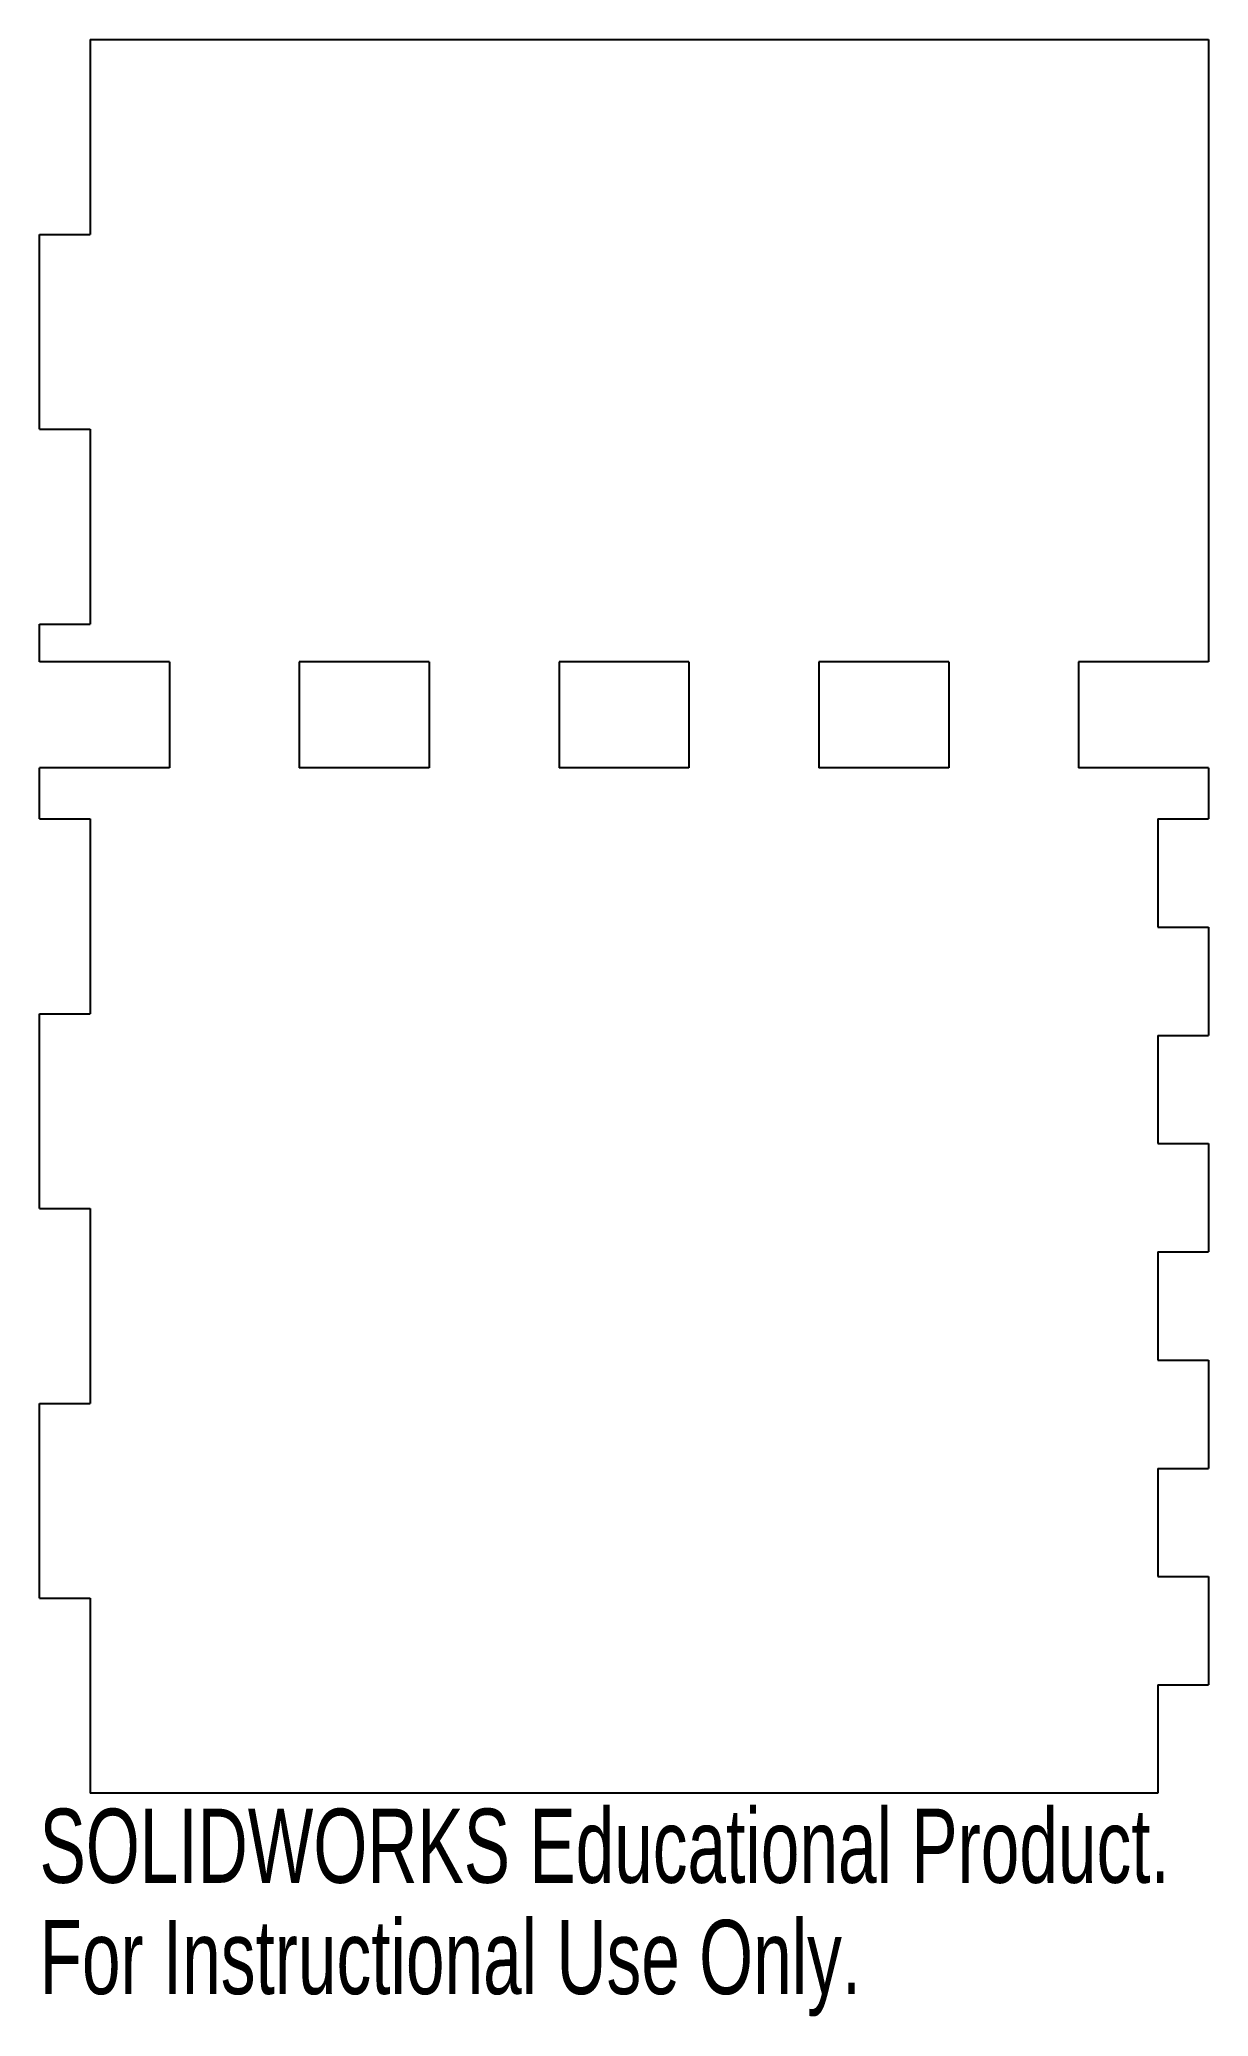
# Model space of a CAD drawing. Header units: inches. Extents: x 6.66 to 9.66, y 2.65 to 7.73.
import ezdxf

# ---------------------------------------------------------------- set-up
doc = ezdxf.new("R2010")
doc.units = ezdxf.units.IN
doc.header["$MEASUREMENT"] = 0
doc.styles.add('SLDTEXTSTYLE0', font='TXT', dxfattribs={"width": 0.7})

msp = doc.modelspace()

# ---------------------------------------------------------------- linework, layer by layer
at = {"color": 7, "linetype": 'Continuous', "lineweight": 25}
for p, q in [((6.7945, 7.7273), (9.6645, 7.7273)), ((6.7945, 7.7273), (6.7945, 7.2273)), ((9.6645, 7.7273), (9.6645, 6.1299)), ((6.6645, 7.2273), (6.7945, 7.2273)), ((6.6645, 6.7273), (6.6645, 7.2273)), ((6.6645, 6.7273), (6.7945, 6.7273)), ((6.7945, 6.7273), (6.7945, 6.2273)), ((6.6645, 6.2273), (6.7945, 6.2273)), ((6.6645, 6.1299), (6.6645, 6.2273)), ((6.9979, 6.1299), (6.6645, 6.1299)), ((6.9979, 6.1299), (6.9979, 5.8583)), ((7.6645, 6.1299), (7.3312, 6.1299)), ((7.3312, 6.1299), (7.3312, 5.8583)), ((7.6645, 6.1299), (7.6645, 5.8583)), ((8.3312, 6.1299), (7.9979, 6.1299)), ((7.9979, 6.1299), (7.9979, 5.8583)), ((8.3312, 6.1299), (8.3312, 5.8583)), ((8.9979, 6.1299), (8.6645, 6.1299)), ((8.6645, 6.1299), (8.6645, 5.8583)), ((8.9979, 6.1299), (8.9979, 5.8583)), ((9.3312, 6.1299), (9.3312, 5.8583)), ((9.6645, 6.1299), (9.3312, 6.1299)), ((6.9979, 5.8583), (6.6645, 5.8583)), ((6.6645, 5.7273), (6.6645, 5.8583)), ((7.6645, 5.8583), (7.3312, 5.8583)), ((8.3312, 5.8583), (7.9979, 5.8583)), ((8.9979, 5.8583), (8.6645, 5.8583)), ((9.6645, 5.8583), (9.3312, 5.8583)), ((9.6645, 5.8583), (9.6645, 5.7273)), ((6.6645, 5.7273), (6.7945, 5.7273)), ((6.7945, 5.7273), (6.7945, 5.2273)), ((9.5345, 5.7273), (9.5345, 5.4495)), ((9.5345, 5.7273), (9.6645, 5.7273)), ((9.5345, 5.4495), (9.6645, 5.4495)), ((9.6645, 5.4495), (9.6645, 5.1717)), ((6.6645, 5.2273), (6.7945, 5.2273)), ((6.6645, 4.7273), (6.6645, 5.2273)), ((9.5345, 5.1717), (9.5345, 4.894)), ((9.5345, 5.1717), (9.6645, 5.1717)), ((9.5345, 4.894), (9.6645, 4.894)), ((9.6645, 4.894), (9.6645, 4.6162)), ((6.6645, 4.7273), (6.7945, 4.7273)), ((6.7945, 4.7273), (6.7945, 4.2273)), ((9.5345, 4.6162), (9.5345, 4.3384)), ((9.5345, 4.6162), (9.6645, 4.6162)), ((9.5345, 4.3384), (9.6645, 4.3384)), ((9.6645, 4.3384), (9.6645, 4.0606)), ((6.6645, 4.2273), (6.7945, 4.2273)), ((6.6645, 3.7273), (6.6645, 4.2273)), ((9.5345, 4.0606), (9.5345, 3.7828)), ((9.5345, 4.0606), (9.6645, 4.0606)), ((9.5345, 3.7828), (9.6645, 3.7828)), ((9.6645, 3.7828), (9.6645, 3.5051)), ((6.6645, 3.7273), (6.7945, 3.7273)), ((6.7945, 3.7273), (6.7945, 3.2273)), ((9.5345, 3.5051), (9.5345, 3.2273)), ((9.5345, 3.5051), (9.6645, 3.5051)), ((9.5345, 3.2273), (6.7945, 3.2273))]:
    msp.add_line(p, q, dxfattribs=at)

# ---------------------------------------------------------------- texts
at = {"color": 7, "linetype": 'Continuous', "char_height": 0.1903, "attachment_point": 1, "style": 'SLDTEXTSTYLE0'}
for s, insert in [('SOLIDWORKS Educational Product.', (6.6645, 3.1872)), ('For Instructional Use Only.', (6.6645, 2.9017))]:
    msp.add_mtext(s, dxfattribs=dict(at, insert=insert))

doc.saveas('drawing.dxf')
